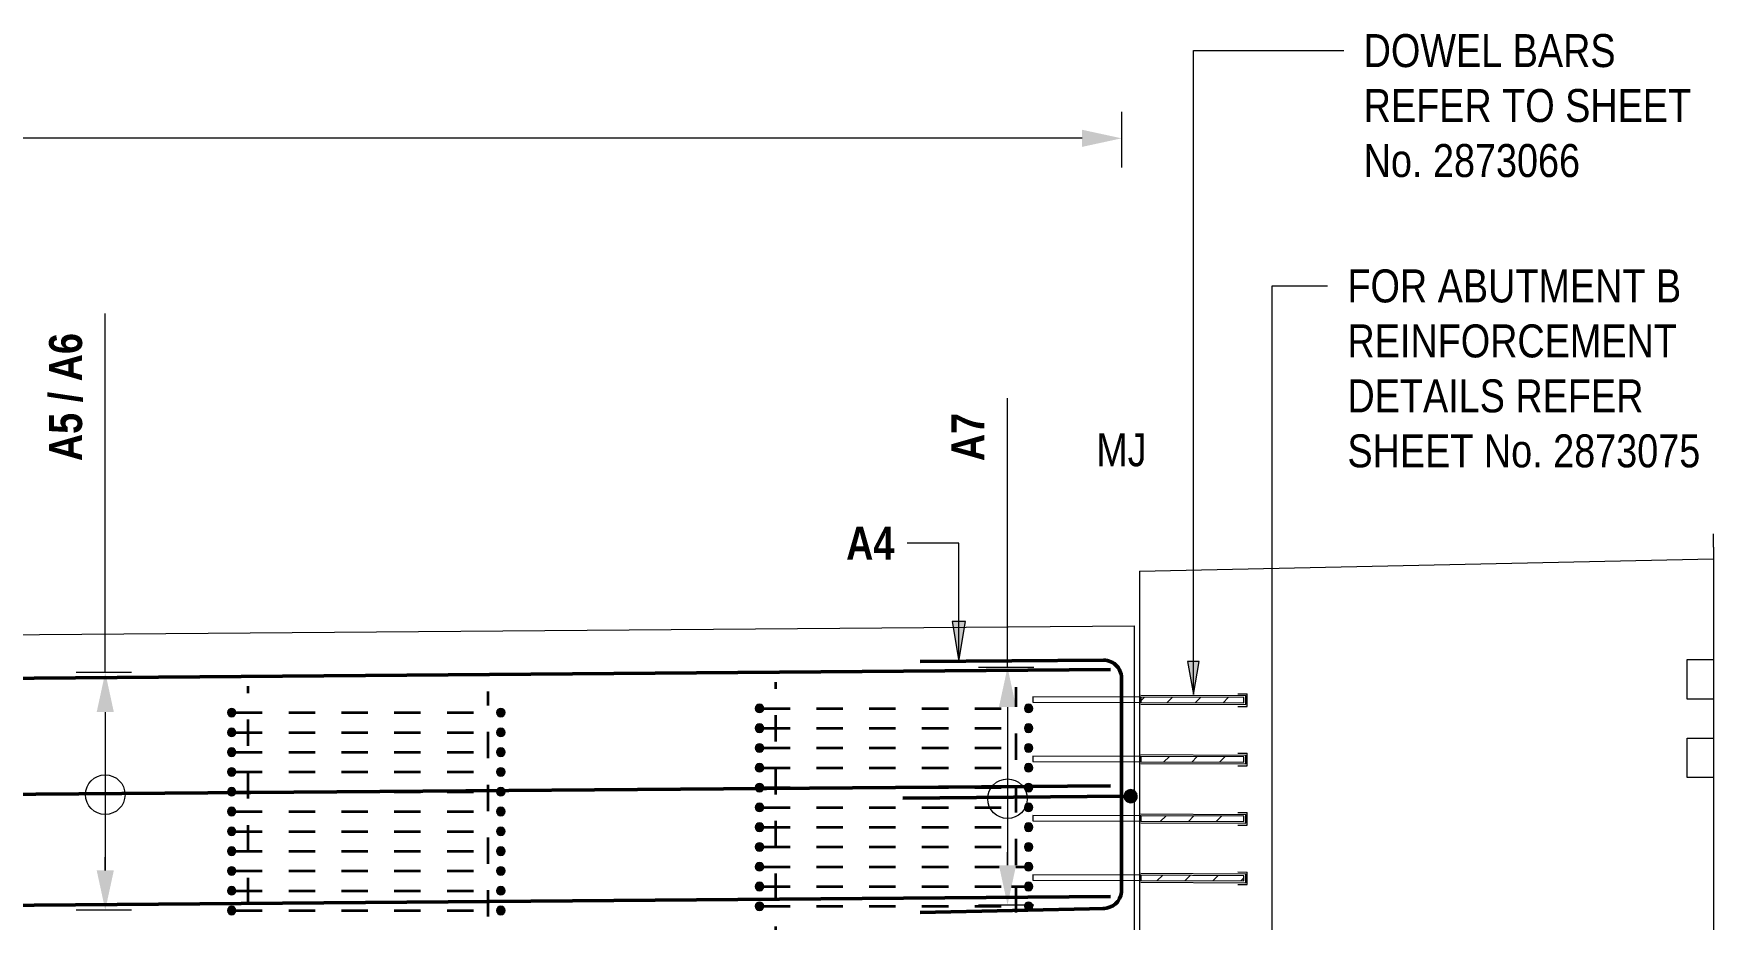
# Model space of a CAD drawing. Header units: metres. Extents: x 0 to 109, y 3 to 574.
# Drawn here: x 87.53 to 93.9, y 20.27 to 23.63 of the extents above; entities that cross this region are included whole.
import ezdxf

# ---------------------------------------------------------------- set-up
doc = ezdxf.new("R2010")
doc.units = ezdxf.units.M
doc.linetypes.add('JacobsDash', pattern=[0.0045, 0.003, -0.0015])
for name, color, linetype, lineweight in [('A-ANNO-NOTE', 7, 'Continuous', 9), ('A-DETL', 7, 'Continuous', 13), ('A-DETL-GENF', 7, 'Continuous', 9), ('G-ANNO-TEXT', 7, 'Continuous', 9), ('S-BEAM', 7, 'Continuous', 50)]:
    doc.layers.add(name, color=color, linetype=linetype, lineweight=lineweight)
doc.styles.add('Arial Narrow_2', font='ARIALN.TTF', dxfattribs={"height": 0.125})
doc.styles.add('Arial Narrow_B', font='ARIALNB.TTF', dxfattribs={"height": 0.125})
pattern_1 = [(45, (96.11037, 10.849), (-0.053033, 0.053033), [])]

# ---------------------------------------------------------------- blocks, each defined once
blk = doc.blocks.new('03_SFR_ACS_Abutment_BR08_Retaining wall CS - ABUTMENT EAST_BR8_1-7988247-DRG-2873074 - ABUTMENT B1 _ B2 REINFORCEMENT ELEVATION')
at = {"layer": 'S-BEAM', "lineweight": 13}
for p, q in [((-1134.7307, 21.3101), (-1124.7493, 21.3868)), ((-1124.7495, 20.7615), (-1124.7493, 21.3868)), ((-1124.7497, 20.1868), (-1124.7495, 20.7216))]:
    blk.add_line(p, q, dxfattribs=at)
blk = doc.blocks.new('S_Det_Reinf_Bar Section_2D Grey - N32-V51-DRG-2873074 - ABUTMENT B1 _ B2 REINFORCEMENT ELEVATION')
at = {"layer": 'A-DETL-GENF', "true_color": 0x808080}
blk.add_hatch(color=8, dxfattribs=at).paths.add_polyline_path([(-1128.1709, 19.9175), (-1128.1668, 19.918), (-1128.1629, 19.9196), (-1128.1596, 19.9222), (-1128.157, 19.9255), (-1128.1555, 19.9294), (-1128.1549, 19.9335), (-1128.1555, 19.9376), (-1128.157, 19.9415), (-1128.1596, 19.9448), (-1128.1629, 19.9474), (-1128.1668, 19.949), (-1128.171, 19.9495), (-1128.175, 19.949), (-1128.1789, 19.9474), (-1128.1822, 19.9448), (-1128.1848, 19.9415), (-1128.1864, 19.9376), (-1128.1869, 19.9335), (-1128.1864, 19.9294), (-1128.1848, 19.9255), (-1128.1822, 19.9222), (-1128.1789, 19.9196), (-1128.175, 19.918), (-1128.171, 19.9175)])
at = {"layer": 'A-DETL-GENF', "color": 8, "lineweight": 18, "true_color": 0x808080}
for start, end in [(0, 180), (180, 0)]:
    blk.add_arc((-1128.1709, 19.9335), 0.016, start, end, dxfattribs=at)
blk = doc.blocks.new('S_Det_Reinf_Bar Section_2D Grey - N32-6361679-DRG-2873074 - ABUTMENT B1 _ B2 REINFORCEMENT ELEVATION')
at = {"layer": 'A-DETL-GENF', "true_color": 0x808080}
blk.add_hatch(color=8, dxfattribs=at).paths.add_polyline_path([(-1120.5124, 18.4409), (-1120.5083, 18.4415), (-1120.5044, 18.4431), (-1120.5011, 18.4456), (-1120.4986, 18.4489), (-1120.497, 18.4528), (-1120.4964, 18.4569), (-1120.497, 18.4611), (-1120.4986, 18.4649), (-1120.5011, 18.4682), (-1120.5059, 18.4714), (-1120.5083, 18.4724), (-1120.5124, 18.4729), (-1120.5166, 18.4724), (-1120.5204, 18.4708), (-1120.5238, 18.4682), (-1120.5263, 18.4649), (-1120.5279, 18.4611), (-1120.5284, 18.4569), (-1120.5279, 18.4528), (-1120.5263, 18.4489), (-1120.5238, 18.4456), (-1120.5204, 18.4431), (-1120.5166, 18.4415)])
at = {"layer": 'A-DETL-GENF', "color": 8, "lineweight": 18, "true_color": 0x808080}
for start, end in [(0, 180), (180, 0)]:
    blk.add_arc((-1120.5124, 18.4569), 0.016, start, end, dxfattribs=at)
blk = doc.blocks.new('S_Det_Reinf_Bar Section_2D Grey - N32-6361576-DRG-2873074 - ABUTMENT B1 _ B2 REINFORCEMENT ELEVATION')
at = {"layer": 'A-DETL-GENF', "true_color": 0x808080}
blk.add_hatch(color=8, dxfattribs=at).paths.add_polyline_path([(-1121.5324, 18.4409), (-1121.5283, 18.4415), (-1121.5244, 18.4431), (-1121.5211, 18.4456), (-1121.5186, 18.4489), (-1121.517, 18.4528), (-1121.5164, 18.4569), (-1121.517, 18.4611), (-1121.5186, 18.4649), (-1121.5211, 18.4682), (-1121.5259, 18.4714), (-1121.5283, 18.4724), (-1121.5324, 18.4729), (-1121.5366, 18.4724), (-1121.5404, 18.4708), (-1121.5438, 18.4682), (-1121.5463, 18.4649), (-1121.5479, 18.4611), (-1121.5484, 18.4569), (-1121.5479, 18.4528), (-1121.5463, 18.4489), (-1121.5438, 18.4456), (-1121.5404, 18.4431), (-1121.5366, 18.4415)])
at = {"layer": 'A-DETL-GENF', "color": 8, "lineweight": 18, "true_color": 0x808080}
for start, end in [(0, 180), (180, 0)]:
    blk.add_arc((-1121.5324, 18.4569), 0.016, start, end, dxfattribs=at)
blk = doc.blocks.new('CS_DET_Rebar Combined - Multiple Bar-V48-DRG-2873074 - ABUTMENT B1 _ B2 REINFORCEMENT ELEVATION')
at = {"layer": 'A-DETL-GENF'}
blk.add_hatch(color=256, dxfattribs=at).paths.add_polyline_path([(-1109.8347, 20.8686), (-1109.8283, 20.8695), (-1109.8223, 20.872), (-1109.8171, 20.876), (-1109.8132, 20.8813), (-1109.8107, 20.8873), (-1109.8099, 20.8938), (-1109.8109, 20.9002), (-1109.8134, 20.9063), (-1109.8174, 20.9114), (-1109.8226, 20.9153), (-1109.8287, 20.9178), (-1109.8351, 20.9186), (-1109.8416, 20.9177), (-1109.8476, 20.9151), (-1109.8528, 20.9111), (-1109.8567, 20.9059), (-1109.8591, 20.8999), (-1109.8599, 20.8934), (-1109.859, 20.8869), (-1109.8565, 20.8809), (-1109.8525, 20.8758), (-1109.8473, 20.8718), (-1109.8412, 20.8694)])
at = {"layer": 'A-DETL-GENF', "lineweight": 50}
blk.add_line((-1109.8599, 20.8934), (-1110.6986, 20.8867), dxfattribs=at)
at = {"layer": 'A-DETL-GENF'}
for start, end in [(0.45741, 180.45741), (180.45741, 0.45741)]:
    blk.add_arc((-1109.8349, 20.8936), 0.025, start, end, dxfattribs=at)
blk = doc.blocks.new('T2DExtentArrowReinf2 - Extent-7962866-DRG-2873074 - ABUTMENT B1 _ B2 REINFORCEMENT ELEVATION')
at = {"layer": 'A-DETL-GENF'}
for p, q in [((-1114.1306, 21.3625), (-1114.2506, 21.3625)), ((-1114.1406, 21.2125), (-1114.1406, 20.6125)), ((-1114.2506, 20.4625), (-1114.1406, 20.4625))]:
    blk.add_line(p, q, dxfattribs=at)
blk = doc.blocks.new('T2DExtentArrowReinf2 - Extent-7964089-DRG-2873074 - ABUTMENT B1 _ B2 REINFORCEMENT ELEVATION')
at = {"layer": 'A-DETL-GENF'}
for p, q in [((-1109.9191, 23.4303), (-1109.9191, 23.3103)), ((-1110.0691, 23.4203), (-1119.6215, 23.4203))]:
    blk.add_line(p, q, dxfattribs=at)
blk = doc.blocks.new('T2DExtentArrowReinf2 - Extent-V49-DRG-2873074 - ABUTMENT B1 _ B2 REINFORCEMENT ELEVATION')
at = {"layer": 'A-DETL-GENF'}
for p, q in [((-1110.2914, 21.3817), (-1110.4114, 21.3817)), ((-1110.3014, 21.2317), (-1110.3014, 20.6317)), ((-1110.4114, 20.4817), (-1110.3014, 20.4817))]:
    blk.add_line(p, q, dxfattribs=at)
blk = doc.blocks.new('BreakLine - BreakLine-7966562-DRG-2873074 - ABUTMENT B1 _ B2 REINFORCEMENT ELEVATION')
at = {"layer": 'A-DETL-GENF', "lineweight": 13}
for p, q in [((-1122.5558, 21.6859), (-1122.5558, 20.0592)), ((-1122.5558, 19.9092), (-1122.5558, 18.2825))]:
    blk.add_line(p, q, dxfattribs=at)

msp = doc.modelspace()

# ---------------------------------------------------------------- hatches: boundary and pattern name
at = {"layer": 'A-ANNO-NOTE'}
for points in [[(91.5039, 23.2025), (91.6539, 23.235), (91.5039, 23.2675)], [(87.77, 21.0605), (87.835, 21.0605), (87.8025, 21.2105)], [(91.1891, 21.0797), (91.2541, 21.0797), (91.2216, 21.2297), (91.1992, 21.1263)], [(87.8025, 20.3105), (87.835, 20.4605), (87.77, 20.4605)], [(91.2216, 20.3297), (91.2541, 20.4797), (91.1891, 20.4797), (91.2134, 20.3677)]]:
    msp.add_hatch(color=256, dxfattribs=at).paths.add_polyline_path(points)
at = {"layer": 'A-DETL-GENF'}
h = msp.add_hatch(dxfattribs=at)
h.set_pattern_fill('FP_2', color=256, style=0, pattern_type=2)
h.set_pattern_definition(pattern_1)
h.paths.add_polyline_path([(92.1172, 21.0954), (92.1173, 21.1154), (91.7273, 21.1169), (91.7272, 21.0969)])
h = msp.add_hatch(dxfattribs=at)
h.set_pattern_fill('FP_2', color=256, style=0, pattern_type=2)
h.set_pattern_definition(pattern_1)
h.paths.add_polyline_path([(92.1172, 20.8704), (92.1173, 20.8904), (91.7273, 20.8919), (91.7272, 20.8719)])
h = msp.add_hatch(dxfattribs=at)
h.set_pattern_fill('FP_2', color=256, style=0, pattern_type=2)
h.set_pattern_definition(pattern_1)
h.paths.add_polyline_path([(92.1172, 20.6454), (92.1173, 20.6654), (91.7273, 20.6669), (91.7272, 20.6469)])
h = msp.add_hatch(dxfattribs=at)
h.set_pattern_fill('FP_2', color=256, style=0, pattern_type=2)
h.set_pattern_definition(pattern_1)
h.paths.add_polyline_path([(92.1172, 20.4204), (92.1173, 20.4404), (91.7273, 20.4419), (91.7272, 20.4219)])
at = {"layer": 'G-ANNO-TEXT'}
for points in [[(91.0368, 21.2536), (91.0619, 21.4036), (91.0117, 21.4036)], [(91.926, 21.127), (91.948, 21.252), (91.904, 21.252)]]:
    msp.add_hatch(color=256, dxfattribs=at).paths.add_polyline_path(points)

# ---------------------------------------------------------------- linework, layer by layer
at = {"layer": 'A-ANNO-NOTE'}
for p, q in [((91.6539, 23.335), (91.6539, 23.135)), ((91.5039, 23.235), (91.4539, 23.235)), ((87.9025, 21.2105), (87.7025, 21.2105)), ((91.3216, 21.2297), (91.1216, 21.2297)), ((91.2216, 21.0797), (91.2216, 21.0297)), ((87.8025, 21.0605), (87.8025, 21.0105)), ((87.8025, 20.4605), (87.8025, 20.5105)), ((91.2216, 20.4797), (91.2216, 20.5297)), ((87.7025, 20.3105), (87.9025, 20.3105)), ((91.1216, 20.3297), (91.3216, 20.3297))]:
    msp.add_line(p, q, dxfattribs=at)
at = {"layer": 'A-ANNO-NOTE', "lineweight": 13}
msp.add_line((93.8965, 21.6859), (93.8965, 21.7359), dxfattribs=at)
at = {"layer": 'A-ANNO-NOTE'}
for centre in [(87.8025, 20.7475), (91.2216, 20.7321)]:
    msp.add_circle(centre, 0.075, dxfattribs=at)
at = {"layer": 'A-DETL', "lineweight": 9}
for p, q in [((87.8025, 21.2105), (87.8025, 22.5705)), ((91.2216, 21.2297), (91.2216, 22.2497)), ((91.3173, 21.1185), (91.3172, 21.0985)), ((91.3172, 21.0985), (91.7272, 21.0969)), ((91.7273, 21.1169), (91.3173, 21.1185)), ((91.7272, 21.0969), (91.7273, 21.1169)), ((91.7272, 21.0904), (92.125, 21.0889)), ((91.7273, 21.1244), (92.1251, 21.1228)), ((92.125, 21.0889), (92.1251, 21.1228)), ((91.3173, 20.8935), (91.3172, 20.8735)), ((91.7273, 20.8919), (91.3173, 20.8935)), ((91.7272, 20.8719), (91.7273, 20.8919)), ((91.7273, 20.8994), (92.1251, 20.8978)), ((92.125, 20.8639), (92.1251, 20.8978)), ((91.3172, 20.8735), (91.7272, 20.8719)), ((91.7272, 20.8654), (92.125, 20.8639)), ((91.3173, 20.6685), (91.3172, 20.6485)), ((91.3172, 20.6485), (91.7272, 20.6469)), ((91.7273, 20.6669), (91.3173, 20.6685)), ((91.7272, 20.6469), (91.7273, 20.6669)), ((91.7272, 20.6404), (92.125, 20.6389)), ((91.7273, 20.6744), (92.1251, 20.6728)), ((92.125, 20.6389), (92.1251, 20.6728)), ((91.3173, 20.4435), (91.3172, 20.4235)), ((91.7273, 20.4419), (91.3173, 20.4435)), ((91.7272, 20.4219), (91.7273, 20.4419)), ((91.7273, 20.4494), (92.1251, 20.4478)), ((92.125, 20.4139), (92.1251, 20.4478)), ((91.3172, 20.4235), (91.7272, 20.4219)), ((91.7272, 20.4154), (92.125, 20.4139))]:
    msp.add_line(p, q, dxfattribs=at)
at = {"layer": 'A-DETL', "lineweight": 50}
for p, q in [((91.6115, 21.2215), (81.8418, 21.144)), ((90.8906, 21.2522), (91.5856, 21.2577)), ((91.6539, 20.3782), (91.6539, 21.1831)), ((91.6115, 20.7815), (81.8418, 20.704)), ((91.6115, 20.3615), (81.8418, 20.284)), ((91.5898, 20.3164), (90.89, 20.3013))]:
    msp.add_line(p, q, dxfattribs=at)
at = {"layer": 'A-DETL', "color": 252, "lineweight": 18, "true_color": 0x888888}
for p, q in [((93.7973, 21.11), (93.7973, 21.26)), ((93.7973, 21.26), (93.8965, 21.26)), ((93.8965, 21.11), (93.7973, 21.11))]:
    msp.add_line(p, q, dxfattribs=at)
at = {"layer": 'A-DETL', "color": 8, "linetype": 'JacobsDash', "lineweight": 35, "true_color": 0x808080}
for p, q in [((88.3441, 18.1325), (88.3441, 21.1585)), ((89.2541, 18.2852), (89.2541, 21.1385)), ((90.3441, 18.1484), (90.3441, 21.1744)), ((91.2541, 21.08), (91.2541, 21.1544)), ((90.2975, 21.0744), (91.2855, 21.0744)), ((91.2541, 20.4797), (91.2541, 21.0797)), ((88.2975, 21.0585), (89.2855, 21.0585)), ((88.2975, 20.9835), (89.2855, 20.9835)), ((90.2975, 20.9994), (91.2855, 20.9994)), ((88.2975, 20.9085), (89.2855, 20.9085)), ((90.2975, 20.9244), (91.2855, 20.9244)), ((88.2975, 20.8335), (89.2855, 20.8335)), ((90.2975, 20.8494), (91.2855, 20.8494)), ((88.2975, 20.7585), (89.2855, 20.7585)), ((90.2975, 20.7744), (91.2855, 20.7744)), ((90.2975, 20.6994), (91.2855, 20.6994)), ((88.2975, 20.6835), (89.2855, 20.6835)), ((88.2975, 20.6085), (89.2855, 20.6085)), ((90.2975, 20.6244), (91.2855, 20.6244)), ((88.2975, 20.5335), (89.2855, 20.5335)), ((90.2975, 20.5494), (91.2855, 20.5494)), ((88.2975, 20.4585), (89.2855, 20.4585)), ((90.2975, 20.4744), (91.1903, 20.4744)), ((91.253, 20.4744), (91.2855, 20.4744)), ((91.2541, 18.3011), (91.2541, 20.4793)), ((88.2975, 20.3835), (89.2855, 20.3835)), ((90.2975, 20.3994), (91.2065, 20.3994)), ((91.2368, 20.3994), (91.2855, 20.3994)), ((88.2975, 20.3085), (89.2855, 20.3085)), ((90.2975, 20.3244), (91.2855, 20.3244))]:
    msp.add_line(p, q, dxfattribs=at)
at = {"layer": 'A-DETL'}
for p, q in [((91.7273, 21.1169), (91.7272, 21.0969)), ((91.7272, 21.0969), (92.1172, 21.0954)), ((92.1173, 21.1154), (91.7273, 21.1169)), ((92.0943, 21.0815), (92.1299, 21.0814)), ((92.0945, 21.1294), (92.1301, 21.1293)), ((92.1172, 21.0954), (92.1173, 21.1154)), ((92.1299, 21.0814), (92.1301, 21.1293)), ((91.7273, 20.8919), (91.7272, 20.8719)), ((92.1173, 20.8904), (91.7273, 20.8919)), ((92.0945, 20.9044), (92.1301, 20.9043)), ((92.1172, 20.8704), (92.1173, 20.8904)), ((92.1299, 20.8564), (92.1301, 20.9043)), ((91.7272, 20.8719), (92.1172, 20.8704)), ((92.0943, 20.8565), (92.1299, 20.8564)), ((91.7273, 20.6669), (91.7272, 20.6469)), ((91.7272, 20.6469), (92.1172, 20.6454)), ((92.1173, 20.6654), (91.7273, 20.6669)), ((92.0943, 20.6315), (92.1299, 20.6314)), ((92.0945, 20.6794), (92.1301, 20.6793)), ((92.1172, 20.6454), (92.1173, 20.6654)), ((92.1299, 20.6314), (92.1301, 20.6793)), ((91.7273, 20.4419), (91.7272, 20.4219)), ((92.1173, 20.4404), (91.7273, 20.4419)), ((92.0945, 20.4544), (92.1301, 20.4543)), ((92.1172, 20.4204), (92.1173, 20.4404)), ((92.1299, 20.4064), (92.1301, 20.4543)), ((91.7272, 20.4219), (92.1172, 20.4204)), ((92.0943, 20.4065), (92.1299, 20.4064))]:
    msp.add_line(p, q, dxfattribs=at)
at = {"layer": 'A-DETL', "lineweight": 50}
for centre, start, end in [((91.5841, 21.1877), 356.18639, 88.76041), ((91.5844, 20.3864), 268.76041, 353.29714)]:
    msp.add_arc(centre, 0.07, start, end, dxfattribs=at)
at = {"layer": 'G-ANNO-TEXT'}
for p, q in [((91.926, 23.5675), (92.4962, 23.5675)), ((91.926, 21.127), (91.926, 23.5675)), ((92.2243, 22.6756), (92.4347, 22.6756)), ((92.2243, 19.6303), (92.2243, 22.6756)), ((90.8481, 21.7001), (90.8418, 21.7001)), ((91.0368, 21.7001), (90.8481, 21.7001)), ((91.0368, 21.2536), (91.0368, 21.7001)), ((91.0619, 21.4036), (91.0117, 21.4036)), ((91.0117, 21.4036), (91.0368, 21.2536)), ((91.0368, 21.2536), (91.0619, 21.4036)), ((91.948, 21.252), (91.904, 21.252)), ((91.904, 21.252), (91.926, 21.127)), ((91.926, 21.127), (91.948, 21.252))]:
    msp.add_line(p, q, dxfattribs=at)
at = {"layer": 'S-BEAM', "color": 252, "lineweight": 13, "true_color": 0x888888}
for p, q in [((91.7222, 21.5945), (93.8965, 21.6412)), ((91.7222, 21.5945), (91.7222, 19.7041)), ((93.7973, 20.812), (93.7973, 20.962)), ((93.7973, 20.962), (93.8965, 20.962)), ((93.8965, 20.812), (93.7973, 20.812))]:
    msp.add_line(p, q, dxfattribs=at)

# ---------------------------------------------------------------- block references
at = {"layer": 'A-DETL-GENF'}
for name, p in [('T2DExtentArrowReinf2 - Extent-7964089-DRG-2873074 - ABUTMENT B1 _ B2 REINFORCEMENT ELEVATION', (1201.573, -0.1853)), ('BreakLine - BreakLine-7966562-DRG-2873074 - ABUTMENT B1 _ B2 REINFORCEMENT ELEVATION', (1216.4524, 0)), ('T2DExtentArrowReinf2 - Extent-7962866-DRG-2873074 - ABUTMENT B1 _ B2 REINFORCEMENT ELEVATION', (1201.9431, -0.152)), ('T2DExtentArrowReinf2 - Extent-V49-DRG-2873074 - ABUTMENT B1 _ B2 REINFORCEMENT ELEVATION', (1201.5231, -0.152)), ('CS_DET_Rebar Combined - Multiple Bar-V48-DRG-2873074 - ABUTMENT B1 _ B2 REINFORCEMENT ELEVATION', (1201.5231, -0.152))]:
    msp.add_blockref(name, p, dxfattribs=at)
at = {"layer": 'A-DETL-GENF', "color": 8, "true_color": 0x808080}
for name, p in [('S_Det_Reinf_Bar Section_2D Grey - N32-V51-DRG-2873074 - ABUTMENT B1 _ B2 REINFORCEMENT ELEVATION', (1216.4524, 1.125)), ('S_Det_Reinf_Bar Section_2D Grey - N32-6361679-DRG-2873074 - ABUTMENT B1 _ B2 REINFORCEMENT ELEVATION', (1209.8139, 2.6016)), ('S_Det_Reinf_Bar Section_2D Grey - N32-6361576-DRG-2873074 - ABUTMENT B1 _ B2 REINFORCEMENT ELEVATION', (1211.8139, 2.6175)), ('S_Det_Reinf_Bar Section_2D Grey - N32-6361679-DRG-2873074 - ABUTMENT B1 _ B2 REINFORCEMENT ELEVATION', (1211.8139, 2.6175)), ('S_Det_Reinf_Bar Section_2D Grey - N32-6361576-DRG-2873074 - ABUTMENT B1 _ B2 REINFORCEMENT ELEVATION', (1211.8139, 2.5425)), ('S_Det_Reinf_Bar Section_2D Grey - N32-6361679-DRG-2873074 - ABUTMENT B1 _ B2 REINFORCEMENT ELEVATION', (1211.8139, 2.5425)), ('S_Det_Reinf_Bar Section_2D Grey - N32-V51-DRG-2873074 - ABUTMENT B1 _ B2 REINFORCEMENT ELEVATION', (1216.4524, 1.05)), ('S_Det_Reinf_Bar Section_2D Grey - N32-6361679-DRG-2873074 - ABUTMENT B1 _ B2 REINFORCEMENT ELEVATION', (1209.8139, 2.5266)), ('S_Det_Reinf_Bar Section_2D Grey - N32-V51-DRG-2873074 - ABUTMENT B1 _ B2 REINFORCEMENT ELEVATION', (1216.4524, 0.975)), ('S_Det_Reinf_Bar Section_2D Grey - N32-6361679-DRG-2873074 - ABUTMENT B1 _ B2 REINFORCEMENT ELEVATION', (1209.8139, 2.4516)), ('S_Det_Reinf_Bar Section_2D Grey - N32-6361576-DRG-2873074 - ABUTMENT B1 _ B2 REINFORCEMENT ELEVATION', (1211.8139, 2.4675)), ('S_Det_Reinf_Bar Section_2D Grey - N32-6361679-DRG-2873074 - ABUTMENT B1 _ B2 REINFORCEMENT ELEVATION', (1211.8139, 2.4675)), ('S_Det_Reinf_Bar Section_2D Grey - N32-V51-DRG-2873074 - ABUTMENT B1 _ B2 REINFORCEMENT ELEVATION', (1216.4524, 0.9)), ('S_Det_Reinf_Bar Section_2D Grey - N32-6361679-DRG-2873074 - ABUTMENT B1 _ B2 REINFORCEMENT ELEVATION', (1209.8139, 2.3766)), ('S_Det_Reinf_Bar Section_2D Grey - N32-6361576-DRG-2873074 - ABUTMENT B1 _ B2 REINFORCEMENT ELEVATION', (1211.8139, 2.3925)), ('S_Det_Reinf_Bar Section_2D Grey - N32-6361679-DRG-2873074 - ABUTMENT B1 _ B2 REINFORCEMENT ELEVATION', (1211.8139, 2.3925)), ('S_Det_Reinf_Bar Section_2D Grey - N32-V51-DRG-2873074 - ABUTMENT B1 _ B2 REINFORCEMENT ELEVATION', (1216.4524, 0.825)), ('S_Det_Reinf_Bar Section_2D Grey - N32-6361679-DRG-2873074 - ABUTMENT B1 _ B2 REINFORCEMENT ELEVATION', (1209.8139, 2.3016)), ('S_Det_Reinf_Bar Section_2D Grey - N32-6361576-DRG-2873074 - ABUTMENT B1 _ B2 REINFORCEMENT ELEVATION', (1211.8139, 2.3175)), ('S_Det_Reinf_Bar Section_2D Grey - N32-6361679-DRG-2873074 - ABUTMENT B1 _ B2 REINFORCEMENT ELEVATION', (1211.8139, 2.3175)), ('S_Det_Reinf_Bar Section_2D Grey - N32-V51-DRG-2873074 - ABUTMENT B1 _ B2 REINFORCEMENT ELEVATION', (1216.4524, 0.75)), ('S_Det_Reinf_Bar Section_2D Grey - N32-6361679-DRG-2873074 - ABUTMENT B1 _ B2 REINFORCEMENT ELEVATION', (1209.8139, 2.2266)), ('S_Det_Reinf_Bar Section_2D Grey - N32-6361576-DRG-2873074 - ABUTMENT B1 _ B2 REINFORCEMENT ELEVATION', (1211.8139, 2.2425)), ('S_Det_Reinf_Bar Section_2D Grey - N32-6361679-DRG-2873074 - ABUTMENT B1 _ B2 REINFORCEMENT ELEVATION', (1211.8139, 2.2425)), ('S_Det_Reinf_Bar Section_2D Grey - N32-6361576-DRG-2873074 - ABUTMENT B1 _ B2 REINFORCEMENT ELEVATION', (1211.8139, 2.1675)), ('S_Det_Reinf_Bar Section_2D Grey - N32-6361679-DRG-2873074 - ABUTMENT B1 _ B2 REINFORCEMENT ELEVATION', (1211.8139, 2.1675)), ('S_Det_Reinf_Bar Section_2D Grey - N32-V51-DRG-2873074 - ABUTMENT B1 _ B2 REINFORCEMENT ELEVATION', (1216.4524, 0.675)), ('S_Det_Reinf_Bar Section_2D Grey - N32-6361679-DRG-2873074 - ABUTMENT B1 _ B2 REINFORCEMENT ELEVATION', (1209.8139, 2.1516)), ('S_Det_Reinf_Bar Section_2D Grey - N32-6361576-DRG-2873074 - ABUTMENT B1 _ B2 REINFORCEMENT ELEVATION', (1211.8139, 2.0925)), ('S_Det_Reinf_Bar Section_2D Grey - N32-6361679-DRG-2873074 - ABUTMENT B1 _ B2 REINFORCEMENT ELEVATION', (1211.8139, 2.0925)), ('S_Det_Reinf_Bar Section_2D Grey - N32-V51-DRG-2873074 - ABUTMENT B1 _ B2 REINFORCEMENT ELEVATION', (1216.4524, 0.6)), ('S_Det_Reinf_Bar Section_2D Grey - N32-6361679-DRG-2873074 - ABUTMENT B1 _ B2 REINFORCEMENT ELEVATION', (1209.8139, 2.0766)), ('S_Det_Reinf_Bar Section_2D Grey - N32-V51-DRG-2873074 - ABUTMENT B1 _ B2 REINFORCEMENT ELEVATION', (1216.4524, 0.525)), ('S_Det_Reinf_Bar Section_2D Grey - N32-6361679-DRG-2873074 - ABUTMENT B1 _ B2 REINFORCEMENT ELEVATION', (1209.8139, 2.0016)), ('S_Det_Reinf_Bar Section_2D Grey - N32-6361576-DRG-2873074 - ABUTMENT B1 _ B2 REINFORCEMENT ELEVATION', (1211.8139, 2.0175)), ('S_Det_Reinf_Bar Section_2D Grey - N32-6361679-DRG-2873074 - ABUTMENT B1 _ B2 REINFORCEMENT ELEVATION', (1211.8139, 2.0175)), ('S_Det_Reinf_Bar Section_2D Grey - N32-V51-DRG-2873074 - ABUTMENT B1 _ B2 REINFORCEMENT ELEVATION', (1216.4524, 0.45)), ('S_Det_Reinf_Bar Section_2D Grey - N32-6361679-DRG-2873074 - ABUTMENT B1 _ B2 REINFORCEMENT ELEVATION', (1209.8139, 1.9266)), ('S_Det_Reinf_Bar Section_2D Grey - N32-6361576-DRG-2873074 - ABUTMENT B1 _ B2 REINFORCEMENT ELEVATION', (1211.8139, 1.9425)), ('S_Det_Reinf_Bar Section_2D Grey - N32-6361679-DRG-2873074 - ABUTMENT B1 _ B2 REINFORCEMENT ELEVATION', (1211.8139, 1.9425)), ('S_Det_Reinf_Bar Section_2D Grey - N32-V51-DRG-2873074 - ABUTMENT B1 _ B2 REINFORCEMENT ELEVATION', (1216.4524, 0.375)), ('S_Det_Reinf_Bar Section_2D Grey - N32-6361679-DRG-2873074 - ABUTMENT B1 _ B2 REINFORCEMENT ELEVATION', (1209.8139, 1.8516)), ('S_Det_Reinf_Bar Section_2D Grey - N32-6361576-DRG-2873074 - ABUTMENT B1 _ B2 REINFORCEMENT ELEVATION', (1211.8139, 1.8675)), ('S_Det_Reinf_Bar Section_2D Grey - N32-6361679-DRG-2873074 - ABUTMENT B1 _ B2 REINFORCEMENT ELEVATION', (1211.8139, 1.8675))]:
    msp.add_blockref(name, p, dxfattribs=at)
at = {"layer": 'S-BEAM', "lineweight": 13}
msp.add_blockref('03_SFR_ACS_Abutment_BR08_Retaining wall CS - ABUTMENT EAST_BR8_1-7988247-DRG-2873074 - ABUTMENT B1 _ B2 REINFORCEMENT ELEVATION', (1216.4524, 0), dxfattribs=at)

# ---------------------------------------------------------------- texts
at = {"layer": 'G-ANNO-TEXT', "char_height": 0.125, "attachment_point": 1, "style": 'Arial Narrow_2', "bg_fill": 3, "box_fill_scale": 1, "bg_fill_color": 256, "bg_fill_true_color": 13158600, "bg_fill_transparency": 0}
for s, insert in [('DOWEL BARS ', (92.5712, 23.63)), ('REFER TO SHEET ', (92.5712, 23.4217)), ('No. 2873066', (92.5712, 23.2133)), ('FOR ABUTMENT B', (92.5097, 22.7381)), ('REINFORCEMENT ', (92.5097, 22.5297)), ('DETAILS REFER ', (92.5097, 22.3214)), ('SHEET No. 2873075', (92.5097, 22.113))]:
    msp.add_mtext(s, dxfattribs=dict(at, insert=insert))

# ---------------------------------------------------------------- next in the draw order: texts
at = {"layer": 'G-ANNO-TEXT', "char_height": 0.125, "attachment_point": 1, "rotation": 90, "style": 'Arial Narrow_B', "bg_fill": 3, "box_fill_scale": 1, "bg_fill_color": 256, "bg_fill_true_color": 13158600, "bg_fill_transparency": 0}
for s, insert in [('A5 / A6', (87.5896, 22.0116)), ('A7', (91.0088, 22.0116))]:
    msp.add_mtext(s, dxfattribs=dict(at, insert=insert))
at = {"layer": 'G-ANNO-TEXT', "insert": (91.5579, 22.1171), "char_height": 0.125, "attachment_point": 1, "style": 'Arial Narrow_2', "bg_fill": 3, "box_fill_scale": 1, "bg_fill_color": 256, "bg_fill_transparency": 0}
msp.add_mtext('MJ', dxfattribs=at)
at = {"layer": 'G-ANNO-TEXT', "insert": (90.6099, 21.7626), "char_height": 0.125, "attachment_point": 1, "style": 'Arial Narrow_B', "bg_fill": 3, "box_fill_scale": 1, "bg_fill_color": 256, "bg_fill_true_color": 13158600, "bg_fill_transparency": 0}
msp.add_mtext('A4', dxfattribs=at)

doc.saveas('drawing.dxf')
